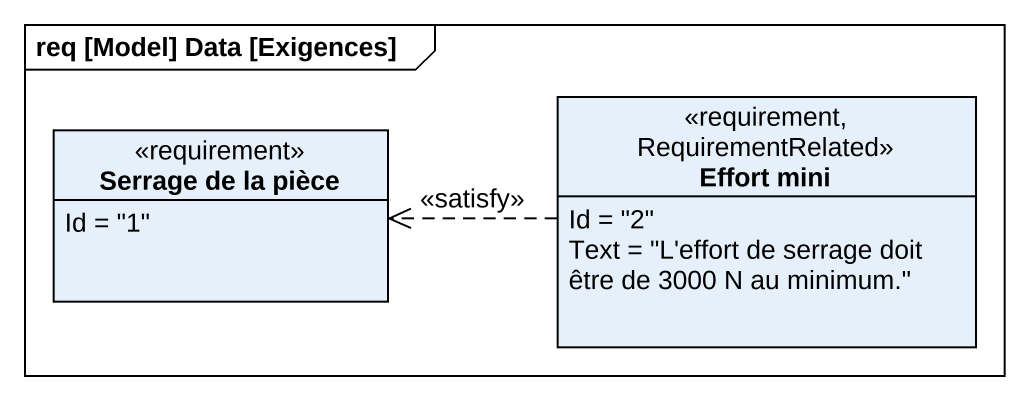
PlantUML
@startuml
mainframe req [Model] Data [Exigences]
hide circle
hide empty members
class "Serrage de la pièce" as Serrage_de_la_pièce <<requirement>> {
  Id = "1"
}
class "Effort mini" as Effort_mini <<requirement, RequirementRelated>> {
  Id = "2"
  Text = "L'effort de serrage doit être de 3000 N au minimum."
}
Effort_mini .left.> Serrage_de_la_pièce : <<satisfy>>
@enduml
